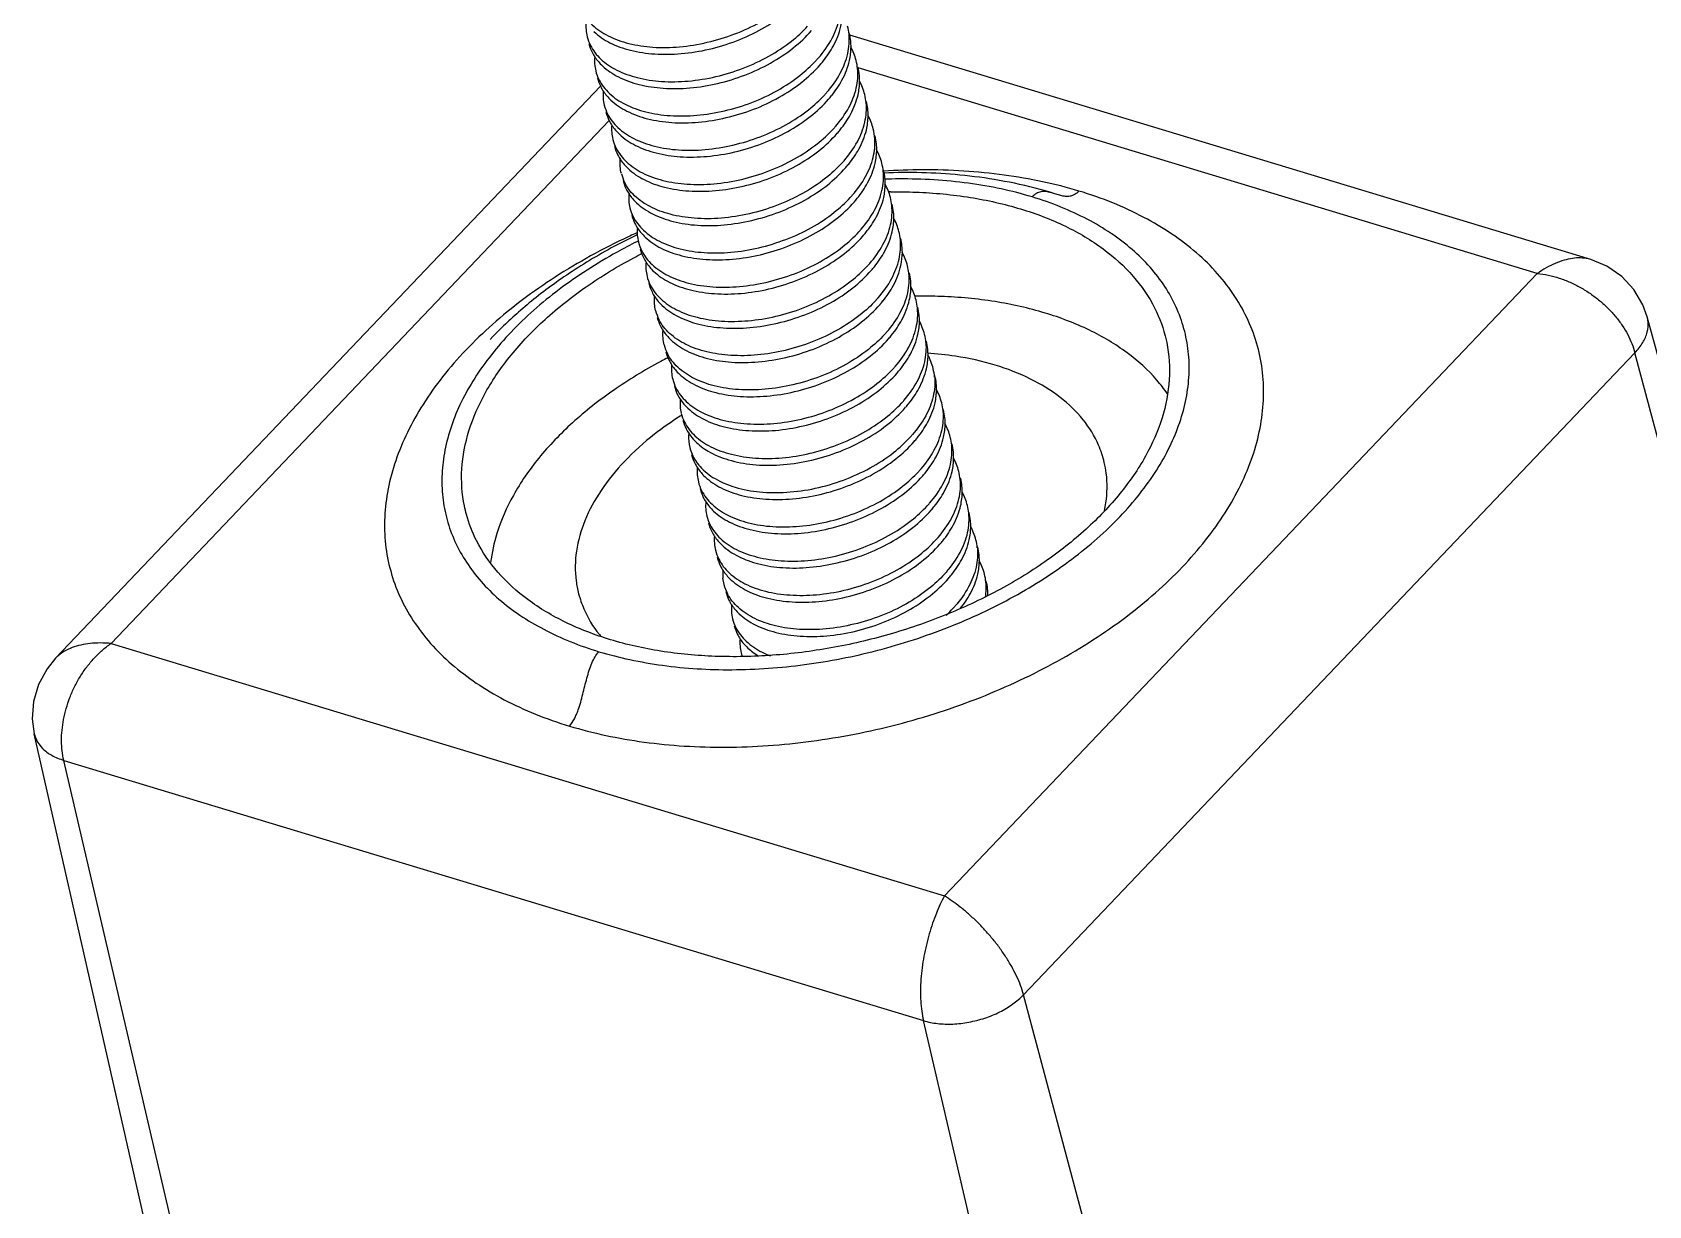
# Model space of a CAD drawing. Header units: millimetres. Extents: x 14343 to 15285, y -9166 to -7819.
# Drawn here: x 14381.84 to 14399.89, y -8359.64 to -8346.54 of the extents above; entities that cross this region are included whole.
import ezdxf

# ---------------------------------------------------------------- set-up
doc = ezdxf.new("R2010")
doc.units = ezdxf.units.MM

# ---------------------------------------------------------------- blocks, each defined once
blk = doc.blocks.new('u9')
at = {"color": 7, "linetype": 'Continuous'}
for p, q in [((-414.704, 143.729), (-422.981, 146.235)), ((-415.305, 143.573), (-422.888, 145.869)), ((-425.763, 145.665), (-431.847, 139.277)), ((-425.667, 145.281), (-431.228, 139.442)), ((-420.7, 144.466), (-420.736, 144.477)), ((-420.666, 144.456), (-420.7, 144.466)), ((-420.634, 144.446), (-420.666, 144.456)), ((-420.602, 144.435), (-420.634, 144.446)), ((-425.351, 144.007), (-425.384, 143.991)), ((-421.923, 136.624), (-415.305, 143.573)), ((-411.889, 135.095), (-414.076, 143.091)), ((-426.966, 142.868), (-426.996, 142.837)), ((-421.04, 135.521), (-414.213, 142.689)), ((-412.057, 134.603), (-414.213, 142.689)), ((-424.384, 140.101), (-424.396, 140.171)), ((-431.228, 139.442), (-421.923, 136.624)), ((-430.255, 130.35), (-432.085, 138.434)), ((-431.756, 138.138), (-422.157, 135.232)), ((-429.852, 129.987), (-431.756, 138.138)), ((-418.884, 127.435), (-421.04, 135.521)), ((-420.253, 127.08), (-422.157, 135.232))]:
    blk.add_line(p, q, dxfattribs=at)
for points in [[(-420.736, 144.477), (-420.795, 144.495), (-420.854, 144.511), (-420.911, 144.526), (-420.969, 144.541), (-421.026, 144.554), (-421.083, 144.567), (-421.14, 144.58), (-421.196, 144.591), (-421.253, 144.602), (-421.309, 144.613), (-421.366, 144.622), (-421.421, 144.631), (-421.477, 144.64), (-421.532, 144.647), (-421.587, 144.654), (-421.641, 144.661), (-421.696, 144.667), (-421.75, 144.672), (-421.804, 144.677), (-421.858, 144.682), (-421.912, 144.686), (-421.965, 144.689), (-422.018, 144.692), (-422.072, 144.694), (-422.125, 144.696), (-422.177, 144.698), (-422.23, 144.699), (-422.282, 144.699), (-422.335, 144.7), (-422.387, 144.699), (-422.439, 144.699), (-422.491, 144.698), (-422.542, 144.696), (-422.594, 144.694), (-422.597, 144.694)], [(-425.384, 143.991), (-425.422, 143.973), (-425.459, 143.954), (-425.497, 143.935), (-425.534, 143.916), (-425.57, 143.897), (-425.607, 143.878), (-425.643, 143.858), (-425.678, 143.839), (-425.713, 143.819), (-425.748, 143.799), (-425.783, 143.779), (-425.817, 143.759), (-425.851, 143.739), (-425.885, 143.719), (-425.918, 143.699), (-425.951, 143.679), (-425.983, 143.658), (-426.015, 143.638), (-426.047, 143.617), (-426.079, 143.597), (-426.11, 143.576), (-426.14, 143.556), (-426.171, 143.535), (-426.201, 143.514), (-426.231, 143.494), (-426.26, 143.473), (-426.289, 143.452), (-426.317, 143.431), (-426.346, 143.41), (-426.373, 143.389), (-426.401, 143.368), (-426.428, 143.348), (-426.455, 143.327), (-426.481, 143.306), (-426.507, 143.285), (-426.532, 143.265), (-426.558, 143.244), (-426.582, 143.224), (-426.606, 143.203), (-426.63, 143.183), (-426.654, 143.163), (-426.677, 143.143), (-426.699, 143.123), (-426.721, 143.103), (-426.743, 143.084), (-426.764, 143.064), (-426.785, 143.045), (-426.806, 143.026), (-426.825, 143.007), (-426.845, 142.989), (-426.864, 142.97), (-426.882, 142.952), (-426.9, 142.935), (-426.918, 142.917), (-426.935, 142.9), (-426.966, 142.868)], [(-414.076, 143.091), (-414.124, 143.225), (-414.224, 143.395), (-414.36, 143.541), (-414.527, 143.655), (-414.704, 143.729)], [(-431.847, 139.277), (-431.942, 139.161), (-432.039, 138.984), (-432.094, 138.795), (-432.107, 138.601), (-432.085, 138.434)]]:
    blk.add_lwpolyline(points, dxfattribs=at)
for centre, radius, start, end in [((-425.448, 146.333), 0.478, 194.0644, 206.5117), ((-423.609, 146.182), 0.624, 5.631, 14.066), ((-423.52, 145.799), 0.63, 14.0464, 28.9821), ((-425.353, 145.951), 0.478, 194.0644, 206.5117), ((-424.371, 146.887), 1.381, 317.2977, 318.898), ((-424.303, 146.769), 1.317, 318.8913, 321.1335), ((-423.514, 145.8), 0.624, 5.631, 14.066), ((-423.424, 145.417), 0.63, 14.0464, 28.9821), ((-424.275, 146.505), 1.381, 317.2977, 318.898), ((-424.208, 146.386), 1.317, 318.8913, 321.1335), ((-423.418, 145.418), 0.624, 5.631, 14.066), ((-423.403, 145.341), 0.628, 359.2294, 14.0251), ((-425.257, 145.568), 0.478, 194.0644, 206.5117), ((-423.325, 145.036), 0.626, 14.0089, 28.63), ((-424.18, 146.122), 1.381, 317.2977, 318.898), ((-424.112, 146.004), 1.317, 318.8913, 321.1335), ((-423.327, 145.035), 0.628, 4.1257, 14.0262), ((-425.162, 145.186), 0.478, 194.0644, 206.5117), ((-423.233, 144.652), 0.63, 14.0464, 28.9821), ((-424.084, 145.74), 1.381, 317.2985, 318.898), ((-424.017, 145.622), 1.317, 318.8914, 321.127), ((-423.227, 144.653), 0.624, 5.631, 14.066), ((-425.067, 144.803), 0.477, 194.0631, 206.0222), ((-423.138, 144.27), 0.63, 14.0464, 28.9821), ((-423.989, 145.358), 1.381, 317.2977, 318.898), ((-423.921, 145.239), 1.317, 318.8913, 321.1335), ((-422.449, 138.708), 5.776, 90.7732, 90.9475), ((-423.132, 144.271), 0.624, 5.631, 14.066), ((-424.971, 144.422), 0.478, 194.0644, 206.5117), ((-422.25, 137.154), 7.542, 114.2851, 114.507), ((-423.893, 144.975), 1.381, 317.2977, 318.898), ((-423.826, 144.857), 1.317, 318.8913, 321.1335), ((-423.042, 143.887), 0.63, 14.0464, 28.9821), ((-423.036, 143.889), 0.624, 5.631, 14.066), ((-422.606, 138.415), 6.161, 116.3891, 116.528), ((-424.875, 144.039), 0.478, 194.0644, 206.5117), ((-423.798, 144.593), 1.381, 317.2977, 318.898), ((-422.949, 143.504), 0.633, 14.0764, 29.1986), ((-422.939, 143.507), 0.622, 6.4678, 14.0856), ((-424.78, 143.657), 0.478, 194.0644, 206.5117), ((-423.73, 144.475), 1.317, 318.8913, 321.1335), ((-423.702, 144.211), 1.381, 317.294, 318.8979), ((-422.851, 143.123), 0.63, 14.0464, 28.9821), ((-422.169, 137.591), 5.73, 90.7157, 90.8355), ((-424.684, 143.275), 0.478, 194.0579, 206.6633), ((-423.635, 144.093), 1.317, 318.8913, 321.1371), ((-422.845, 143.124), 0.624, 5.631, 14.066), ((-422.756, 142.741), 0.63, 14.0464, 28.9821), ((-424.589, 142.892), 0.478, 194.0644, 206.5117), ((-423.607, 143.829), 1.381, 317.2977, 318.898), ((-423.539, 143.71), 1.317, 318.8913, 321.1335), ((-422.75, 142.742), 0.624, 5.631, 14.066), ((-422.659, 142.359), 0.629, 14.0164, 28.9131), ((-424.493, 142.51), 0.478, 194.0644, 206.5117), ((-423.511, 143.446), 1.381, 317.2977, 318.898), ((-423.444, 143.328), 1.317, 318.8913, 321.1335), ((-422.656, 142.359), 0.626, 5.1333, 14.0375), ((-422.565, 141.976), 0.63, 14.0464, 28.9821), ((-423.416, 143.064), 1.381, 317.2977, 318.898), ((-423.348, 142.946), 1.317, 318.8913, 321.1335), ((-422.559, 141.977), 0.624, 5.631, 14.066), ((-422.768, 138.677), 3.917, 122.2467, 122.5074), ((-424.398, 142.128), 0.478, 194.0644, 206.5117), ((-422.469, 141.594), 0.63, 14.0464, 28.9821), ((-423.32, 142.682), 1.381, 317.3063, 318.898), ((-423.253, 142.563), 1.317, 318.8913, 321.1335), ((-422.463, 141.595), 0.624, 5.631, 14.066), ((-424.322, 141.739), 0.457, 193.8508, 203.4446), ((-422.374, 141.211), 0.63, 14.0464, 28.9821), ((-423.225, 142.299), 1.381, 317.2977, 318.898), ((-423.157, 142.181), 1.317, 318.8913, 321.1335), ((-422.368, 141.213), 0.624, 5.631, 14.066), ((-424.207, 141.363), 0.478, 194.0644, 206.5117), ((-422.279, 140.829), 0.632, 14.0851, 29.03), ((-423.129, 141.917), 1.381, 317.2977, 318.898), ((-423.062, 141.799), 1.317, 318.8913, 321.1335), ((-422.27, 140.831), 0.622, 6.317, 14.095), ((-424.111, 140.981), 0.478, 194.0644, 206.5117), ((-423.034, 141.535), 1.381, 317.2977, 318.898), ((-422.966, 141.416), 1.317, 318.8913, 321.1335), ((-422.183, 140.447), 0.63, 14.0464, 28.9821), ((-422.177, 140.448), 0.624, 5.631, 14.066), ((-424.016, 140.599), 0.478, 194.0644, 206.5117), ((-422.938, 141.152), 1.381, 317.2933, 318.8979), ((-422.087, 140.064), 0.63, 14.0464, 28.9821), ((-423.918, 140.217), 0.481, 194.0568, 207.2376), ((-423.87, 140.622), 0.64, 226.5101, 227.4328), ((-422.871, 141.034), 1.317, 318.8913, 321.1335), ((-422.081, 140.066), 0.624, 5.631, 14.066), ((-422.097, 139.989), 0.659, 359.0797, 359.6803), ((-423.825, 139.834), 0.478, 194.0644, 206.5117), ((-422.91, 140.833), 1.473, 313.1736, 317.2693), ((-422.843, 140.77), 1.381, 317.2977, 318.898), ((-423.728, 139.452), 0.479, 194.0708, 198.0767)]:
    blk.add_arc(centre, radius, start, end, dxfattribs=at)
for points, start_tangent, end_tangent in [([(-425.971, 146.502), (-425.855, 146.349), (-425.678, 146.227), (-425.448, 146.142), (-425.177, 146.1), (-424.88, 146.104), (-424.571, 146.154), (-424.265, 146.247), (-423.979, 146.381), (-423.727, 146.549), (-423.547, 146.715)], (0.446739, -0.894664), (0.678132, 0.73494)), ([(-425.837, 146.273), (-425.659, 146.15), (-425.429, 146.066), (-425.158, 146.024), (-424.861, 146.028), (-424.551, 146.077), (-424.246, 146.171), (-423.96, 146.305), (-423.708, 146.473), (-423.502, 146.667)], (0.726946, -0.686695), (0.657342, 0.753592)), ([(-423.33, 145.979), (-423.177, 146.2), (-423.094, 146.429), (-423.085, 146.641)], (0.657342, 0.753592), (-0.12022, 0.992747)), ([(-425.924, 146.378), (-425.925, 146.296), (-425.912, 146.217)], (-0.091453, -0.995809), (0.243097, -0.970002)), ([(-423.278, 145.942), (-423.163, 146.114), (-423.079, 146.333), (-423.061, 146.484)], (0.627353, 0.778735), (0.005573, 0.999984)), ([(-425.876, 146.12), (-425.76, 145.967), (-425.582, 145.844), (-425.352, 145.76), (-425.082, 145.718), (-424.784, 145.722), (-424.475, 145.771), (-424.17, 145.865), (-423.883, 145.999), (-423.631, 146.167), (-423.451, 146.333)], (0.446739, -0.894664), (0.678132, 0.73494)), ([(-425.742, 145.891), (-425.563, 145.768), (-425.333, 145.683), (-425.063, 145.642), (-424.765, 145.645), (-424.456, 145.695), (-424.15, 145.789), (-423.864, 145.923), (-423.612, 146.091), (-423.407, 146.285)], (0.726946, -0.686695), (0.657342, 0.753592)), ([(-423.235, 145.597), (-423.086, 145.808), (-423.003, 146.028), (-422.988, 146.244)], (0.657342, 0.753592), (-0.097781, 0.995208)), ([(-422.966, 146.102), (-422.969, 146.167), (-422.985, 146.258)], (0.005573, 0.999984), (-0.242786, 0.97008)), ([(-425.893, 146.14), (-425.857, 146.043), (-425.826, 145.99)], (0.243097, -0.970002), (0.553661, -0.832742)), ([(-423.182, 145.56), (-423.067, 145.732), (-422.983, 145.951), (-422.966, 146.102)], (0.627353, 0.778735), (0.005573, 0.999984)), ([(-425.828, 145.995), (-425.829, 145.913), (-425.816, 145.835)], (-0.091453, -0.995809), (0.243097, -0.970002)), ([(-425.826, 145.99), (-425.742, 145.891)], (0.553661, -0.832742), (0.726946, -0.686695)), ([(-425.78, 145.737), (-425.664, 145.584), (-425.487, 145.462), (-425.257, 145.378), (-424.986, 145.336), (-424.689, 145.339), (-424.379, 145.389), (-424.074, 145.483), (-423.788, 145.617), (-423.536, 145.785), (-423.356, 145.95)], (0.446739, -0.894664), (0.678132, 0.73494)), ([(-425.646, 145.509), (-425.468, 145.386), (-425.238, 145.301), (-424.967, 145.259), (-424.67, 145.263), (-424.36, 145.313), (-424.055, 145.406), (-423.769, 145.54), (-423.517, 145.708), (-423.311, 145.903)], (0.726946, -0.686695), (0.657342, 0.753592)), ([(-423.139, 145.215), (-422.991, 145.426), (-422.907, 145.645), (-422.893, 145.861)], (0.657342, 0.753592), (-0.097781, 0.995208)), ([(-422.87, 145.719), (-422.873, 145.785), (-422.889, 145.875)], (0.005573, 0.999984), (-0.242786, 0.97008)), ([(-425.797, 145.758), (-425.761, 145.661), (-425.731, 145.608)], (0.243097, -0.970002), (0.553661, -0.832742)), ([(-423.087, 145.178), (-422.972, 145.35), (-422.888, 145.569), (-422.87, 145.719)], (0.627353, 0.778735), (0.005573, 0.999984)), ([(-425.733, 145.613), (-425.734, 145.531), (-425.721, 145.452)], (-0.091453, -0.995809), (0.243097, -0.970002)), ([(-425.731, 145.608), (-425.646, 145.509)], (0.553661, -0.832742), (0.726946, -0.686695)), ([(-425.685, 145.355), (-425.569, 145.202), (-425.391, 145.08), (-425.161, 144.995), (-424.891, 144.953), (-424.593, 144.957), (-424.284, 145.007), (-423.979, 145.1), (-423.692, 145.234), (-423.44, 145.402), (-423.26, 145.568)], (0.446739, -0.894664), (0.678132, 0.73494)), ([(-425.551, 145.127), (-425.372, 145.003), (-425.142, 144.919), (-424.872, 144.877), (-424.574, 144.881), (-424.265, 144.93), (-423.959, 145.024), (-423.673, 145.158), (-423.421, 145.326), (-423.216, 145.52)], (0.726946, -0.686695), (0.657342, 0.753592)), ([(-423.044, 144.832), (-422.895, 145.044), (-422.812, 145.263), (-422.797, 145.479)], (0.657342, 0.753592), (-0.097781, 0.995208)), ([(-425.702, 145.376), (-425.666, 145.279), (-425.635, 145.226)], (0.243097, -0.970002), (0.553661, -0.832742)), ([(-422.991, 144.795), (-422.879, 144.962), (-422.795, 145.175), (-422.775, 145.332)], (0.627443, 0.778662), (0.012381, 0.999923)), ([(-425.637, 145.231), (-425.638, 145.149), (-425.625, 145.07)], (-0.091453, -0.995809), (0.243097, -0.970002)), ([(-425.635, 145.226), (-425.551, 145.127)], (0.553661, -0.832742), (0.726946, -0.686695)), ([(-425.589, 144.973), (-425.473, 144.82), (-425.296, 144.697), (-425.066, 144.613), (-424.795, 144.571), (-424.498, 144.575), (-424.188, 144.624), (-423.883, 144.718), (-423.597, 144.852), (-423.345, 145.02), (-423.165, 145.186)], (0.446739, -0.894664), (0.678132, 0.73494)), ([(-425.455, 144.744), (-425.277, 144.621), (-425.047, 144.536), (-424.776, 144.495), (-424.479, 144.498), (-424.169, 144.548), (-423.864, 144.642), (-423.578, 144.776), (-423.326, 144.944), (-423.12, 145.138)], (0.727056, -0.686578), (0.657342, 0.753592)), ([(-422.679, 144.955), (-422.682, 145.02), (-422.698, 145.111)], (0.005573, 0.999984), (-0.242786, 0.97008)), ([(-425.606, 144.994), (-425.57, 144.896), (-425.54, 144.844)], (0.243097, -0.970002), (0.553612, -0.832775)), ([(-422.948, 144.45), (-422.803, 144.656), (-422.719, 144.869), (-422.7, 145.08)], (0.657342, 0.753592), (-0.071671, 0.997428)), ([(-422.896, 144.413), (-422.781, 144.585), (-422.697, 144.804), (-422.679, 144.955)], (0.627353, 0.778735), (0.005573, 0.999984)), ([(-425.53, 144.688), (-425.543, 144.768), (-425.542, 144.849)], (-0.243133, 0.969993), (0.091527, 0.995803)), ([(-425.54, 144.844), (-425.455, 144.744)], (0.553612, -0.832775), (0.727056, -0.686578)), ([(-423.069, 144.804), (-423.25, 144.637), (-423.508, 144.466), (-423.798, 144.332), (-424.101, 144.24), (-424.414, 144.191), (-424.716, 144.19), (-424.984, 144.234), (-425.209, 144.32), (-425.382, 144.441), (-425.496, 144.594)], (-0.67812, -0.734951), (-0.439095, 0.898441)), ([(-425.36, 144.362), (-425.181, 144.239), (-424.951, 144.154), (-424.681, 144.112), (-424.383, 144.116), (-424.074, 144.166), (-423.768, 144.259), (-423.482, 144.393), (-423.23, 144.561), (-423.025, 144.756)], (0.726946, -0.686695), (0.657342, 0.753592)), ([(-425.511, 144.611), (-425.475, 144.514), (-425.444, 144.461)], (0.243097, -0.970002), (0.553661, -0.832742)), ([(-422.853, 144.068), (-422.704, 144.279), (-422.621, 144.498), (-422.606, 144.715)], (0.657342, 0.753592), (-0.097781, 0.995208)), ([(-422.8, 144.031), (-422.685, 144.203), (-422.601, 144.422), (-422.584, 144.572)], (0.627353, 0.778735), (0.005573, 0.999984)), ([(-422.584, 144.572), (-422.587, 144.638), (-422.603, 144.729)], (0.005573, 0.999984), (-0.242786, 0.97008)), ([(-420.422, 144.494), (-420.828, 144.598), (-421.257, 144.672), (-421.706, 144.717), (-422.169, 144.73), (-422.601, 144.715)], (-0.957088, 0.289796), (-0.997928, -0.064346)), ([(-420.944, 144.428), (-421.289, 144.517), (-421.654, 144.58), (-422.429, 144.629), (-422.589, 144.626)], (-0.957088, 0.289796), (-0.999515, -0.031144)), ([(-426.111, 138.521), (-425.705, 138.417), (-425.276, 138.342), (-424.828, 138.298), (-424.364, 138.285), (-423.89, 138.303), (-423.41, 138.352), (-422.45, 138.539), (-421.522, 138.841), (-421.08, 139.032), (-420.66, 139.246), (-420.265, 139.482), (-419.899, 139.737), (-419.565, 140.009), (-419.267, 140.296), (-419.008, 140.595), (-418.789, 140.902), (-418.614, 141.215), (-418.483, 141.531), (-418.399, 141.847), (-418.361, 142.159), (-418.371, 142.466), (-418.427, 142.763), (-418.531, 143.047), (-418.68, 143.317), (-418.873, 143.57), (-419.108, 143.803), (-419.384, 144.013), (-419.697, 144.2), (-420.044, 144.361), (-420.422, 144.494)], (0.957088, -0.289796), (-0.957088, 0.289796)), ([(-425.78, 139.351), (-425.435, 139.263), (-425.07, 139.199), (-424.295, 139.15), (-423.484, 139.207), (-422.668, 139.367), (-421.879, 139.624), (-421.504, 139.785), (-421.147, 139.967), (-420.811, 140.168), (-420.5, 140.385), (-420.216, 140.616), (-419.962, 140.86), (-419.742, 141.114), (-419.556, 141.375), (-419.407, 141.641), (-419.296, 141.91), (-419.224, 142.178), (-419.192, 142.444), (-419.2, 142.704), (-419.249, 142.957), (-419.337, 143.199), (-419.463, 143.428), (-419.627, 143.643), (-419.827, 143.841), (-420.062, 144.02), (-420.328, 144.178), (-420.623, 144.315), (-420.944, 144.428)], (0.957088, -0.289796), (-0.957088, 0.289796)), ([(-425.446, 144.466), (-425.447, 144.384), (-425.434, 144.305)], (-0.091453, -0.995809), (0.243097, -0.970002)), ([(-425.444, 144.461), (-425.36, 144.362)], (0.553661, -0.832742), (0.726946, -0.686695)), ([(-425.398, 144.208), (-425.282, 144.055), (-425.105, 143.933), (-424.875, 143.848), (-424.604, 143.807), (-424.307, 143.81), (-423.997, 143.86), (-423.692, 143.954), (-423.406, 144.087), (-423.154, 144.256), (-422.974, 144.421)], (0.446739, -0.894664), (0.678132, 0.73494)), ([(-422.527, 144.484), (-422.242, 144.481), (-421.633, 144.422), (-421.072, 144.294)], (0.999909, 0.013494), (0.957088, -0.289796)), ([(-420.716, 144.471), (-420.749, 144.48), (-420.798, 144.488), (-420.847, 144.485), (-420.872, 144.478), (-420.896, 144.467), (-420.944, 144.428)], (-0.95708, 0.289825), (-0.689698, -0.724097)), ([(-420.591, 144.436), (-420.601, 144.438), (-420.644, 144.449)], (-0.98739, 0.158305), (-0.959199, 0.282733)), ([(-420.422, 144.494), (-420.454, 144.465), (-420.487, 144.447), (-420.519, 144.436), (-420.552, 144.433), (-420.591, 144.436)], (-0.689698, -0.724097), (-0.98739, 0.158305)), ([(-425.415, 144.229), (-425.379, 144.132), (-425.349, 144.079)], (0.243097, -0.970002), (0.553661, -0.832742)), ([(-425.264, 143.98), (-425.086, 143.856), (-424.856, 143.772), (-424.585, 143.73), (-424.288, 143.734), (-423.978, 143.783), (-423.673, 143.877), (-423.387, 144.011), (-423.135, 144.179), (-422.929, 144.373)], (0.726946, -0.686695), (0.657342, 0.753592)), ([(-422.757, 143.685), (-422.609, 143.897), (-422.525, 144.116), (-422.511, 144.332)], (0.657342, 0.753592), (-0.097781, 0.995208)), ([(-422.488, 144.19), (-422.491, 144.256), (-422.507, 144.346)], (0.005573, 0.999984), (-0.242786, 0.97008)), ([(-421.072, 144.294), (-420.573, 144.101), (-420.15, 143.847), (-419.815, 143.541), (-419.576, 143.188), (-419.448, 142.833)], (0.957088, -0.289796), (0.221129, -0.975245)), ([(-425.379, 144.017), (-425.453, 143.983), (-425.873, 143.769), (-426.268, 143.533), (-426.634, 143.278), (-426.968, 143.005), (-427.266, 142.718), (-427.526, 142.42), (-427.744, 142.112), (-427.919, 141.799), (-428.05, 141.483), (-428.135, 141.168), (-428.172, 140.855), (-428.163, 140.549), (-428.106, 140.252), (-428.003, 139.967), (-427.853, 139.697), (-427.66, 139.444), (-427.425, 139.212), (-427.15, 139.001), (-426.837, 138.815), (-426.489, 138.654), (-426.111, 138.521)], (-0.90991, -0.414805), (0.957088, -0.289796)), ([(-425.351, 144.084), (-425.352, 144.002), (-425.339, 143.923)], (-0.091453, -0.995809), (0.243097, -0.970002)), ([(-425.349, 144.079), (-425.264, 143.98)], (0.553661, -0.832742), (0.726946, -0.686695)), ([(-425.303, 143.826), (-425.187, 143.673), (-425.009, 143.551), (-424.779, 143.466), (-424.509, 143.424), (-424.211, 143.428), (-423.902, 143.478), (-423.596, 143.571), (-423.31, 143.705), (-423.058, 143.873), (-422.878, 144.039)], (0.446739, -0.894664), (0.678132, 0.73494)), ([(-422.705, 143.648), (-422.59, 143.821), (-422.506, 144.04), (-422.488, 144.19)], (0.627353, 0.778735), (0.005573, 0.999984)), ([(-425.358, 143.928), (-425.578, 143.812), (-425.913, 143.611), (-426.225, 143.394), (-426.508, 143.163), (-426.762, 142.919), (-426.982, 142.665), (-427.168, 142.404), (-427.317, 142.138), (-427.428, 141.869), (-427.5, 141.601), (-427.532, 141.335), (-427.524, 141.075), (-427.476, 140.823), (-427.388, 140.58), (-427.261, 140.351), (-427.097, 140.136), (-426.897, 139.938), (-426.663, 139.759), (-426.397, 139.601), (-426.101, 139.464), (-425.78, 139.351)], (-0.894716, -0.446636), (0.957088, -0.289796)), ([(-425.32, 143.847), (-425.284, 143.75), (-425.253, 143.697)], (0.243097, -0.970002), (0.553661, -0.832742)), ([(-425.169, 143.597), (-424.99, 143.474), (-424.76, 143.39), (-424.49, 143.348), (-424.192, 143.351), (-423.883, 143.401), (-423.577, 143.495), (-423.291, 143.629), (-423.039, 143.797), (-422.833, 143.991)], (0.726946, -0.686695), (0.657342, 0.753592)), ([(-422.662, 143.303), (-422.513, 143.515), (-422.43, 143.734), (-422.415, 143.95)], (0.657342, 0.753592), (-0.097781, 0.995208)), ([(-422.393, 143.811), (-422.397, 143.883), (-422.412, 143.964)], (0.001197, 0.999999), (-0.243095, 0.970002)), ([(-427.26, 140.881), (-427.283, 140.978), (-427.311, 141.391), (-427.232, 141.816), (-427.046, 142.245), (-426.761, 142.662), (-426.382, 143.06), (-425.922, 143.425), (-425.391, 143.749), (-425.301, 143.796)], (-0.264239, 0.964457), (0.890315, 0.455345)), ([(-425.255, 143.702), (-425.256, 143.619), (-425.243, 143.541)], (-0.091453, -0.995809), (0.243097, -0.970002)), ([(-425.253, 143.697), (-425.169, 143.597)], (0.553661, -0.832742), (0.726946, -0.686695)), ([(-425.207, 143.444), (-425.091, 143.291), (-424.914, 143.168), (-424.684, 143.084), (-424.413, 143.042), (-424.116, 143.046), (-423.806, 143.095), (-423.501, 143.189), (-423.215, 143.323), (-422.963, 143.491), (-422.783, 143.657)], (0.446739, -0.894664), (0.678132, 0.73494)), ([(-422.609, 143.266), (-422.492, 143.441), (-422.409, 143.664), (-422.393, 143.811)], (0.627303, 0.778775), (0.001197, 0.999999)), ([(-414.704, 143.729), (-414.735, 143.737), (-414.82, 143.747), (-414.91, 143.742), (-415.005, 143.721), (-415.103, 143.686), (-415.203, 143.636), (-415.305, 143.573)], (-0.957061, 0.289886), (-0.827661, -0.561228)), ([(-425.073, 143.215), (-424.895, 143.092), (-424.665, 143.007), (-424.394, 142.966), (-424.097, 142.969), (-423.787, 143.019), (-423.482, 143.113), (-423.196, 143.246), (-422.944, 143.414), (-422.738, 143.609)], (0.726824, -0.686823), (0.657342, 0.753592)), ([(-422.566, 142.921), (-422.416, 143.136), (-422.333, 143.358), (-422.32, 143.577)], (0.657342, 0.753592), (-0.112306, 0.993674)), ([(-422.297, 143.426), (-422.3, 143.491), (-422.316, 143.582)], (0.005573, 0.999984), (-0.242786, 0.97008)), ([(-415.305, 143.573), (-415.181, 143.554), (-415.058, 143.521), (-414.937, 143.475), (-414.821, 143.417), (-414.71, 143.348), (-414.607, 143.269), (-414.512, 143.183), (-414.428, 143.09), (-414.355, 142.992), (-414.294, 142.891), (-414.247, 142.79), (-414.213, 142.689)], (0.996373, -0.085096), (0.257598, -0.966252)), ([(-425.224, 143.464), (-425.188, 143.367), (-425.158, 143.314)], (0.243097, -0.970002), (0.553831, -0.832629)), ([(-425.148, 143.159), (-425.16, 143.234), (-425.16, 143.319)], (-0.242928, 0.970044), (0.091246, 0.995828)), ([(-425.158, 143.314), (-425.073, 143.215)], (0.553831, -0.832629), (0.726824, -0.686823)), ([(-422.514, 142.884), (-422.399, 143.056), (-422.315, 143.275), (-422.297, 143.426)], (0.627353, 0.778735), (0.005573, 0.999984)), ([(-420.8, 143.132), (-421.358, 143.259), (-421.962, 143.317), (-422.24, 143.32)], (-0.957088, 0.289796), (-0.999922, -0.01249)), ([(-422.687, 143.274), (-422.864, 143.111), (-423.114, 142.944), (-423.4, 142.809), (-423.702, 142.715), (-424.012, 142.664), (-424.309, 142.659), (-424.577, 142.699), (-424.809, 142.781), (-424.992, 142.905), (-425.111, 143.06)], (-0.678178, -0.734898), (-0.449061, 0.893501)), ([(-424.978, 142.833), (-424.799, 142.71), (-424.569, 142.625), (-424.299, 142.583), (-424.001, 142.587), (-423.692, 142.636), (-423.386, 142.73), (-423.1, 142.864), (-422.848, 143.032), (-422.642, 143.227)], (0.726946, -0.686695), (0.657342, 0.753592)), ([(-422.471, 142.538), (-422.322, 142.75), (-422.239, 142.969), (-422.224, 143.185)], (0.657342, 0.753592), (-0.097781, 0.995208)), ([(-422.202, 143.043), (-422.205, 143.109), (-422.221, 143.199)], (0.005573, 0.999984), (-0.242786, 0.97008)), ([(-419.433, 142.231), (-419.551, 142.383), (-419.884, 142.688), (-420.304, 142.94), (-420.8, 143.132)], (-0.571527, 0.820583), (-0.957088, 0.289796)), ([(-425.129, 143.082), (-425.093, 142.985), (-425.062, 142.932)], (0.243097, -0.970002), (0.553661, -0.832742)), ([(-425.052, 142.776), (-425.065, 142.855), (-425.064, 142.937)], (-0.243097, 0.970002), (0.091453, 0.995809)), ([(-422.418, 142.501), (-422.303, 142.674), (-422.219, 142.893), (-422.202, 143.043)], (0.627353, 0.778735), (0.005573, 0.999984)), ([(-414.213, 142.689), (-414.126, 142.802), (-414.076, 142.92), (-414.066, 143.036), (-414.076, 143.091)], (0.689683, 0.724111), (-0.26388, 0.964556)), ([(-419.448, 142.833), (-419.441, 142.801), (-419.413, 142.388), (-419.493, 141.963), (-419.678, 141.534), (-419.963, 141.117), (-420.342, 140.719), (-420.802, 140.354), (-421.333, 140.03), (-421.918, 139.758), (-422.544, 139.543), (-423.191, 139.393), (-423.844, 139.311), (-424.483, 139.299), (-425.091, 139.357), (-425.653, 139.485)], (0.221129, -0.975245), (-0.957088, 0.289796)), ([(-425.062, 142.932), (-424.978, 142.833)], (0.553661, -0.832742), (0.726946, -0.686695)), ([(-422.592, 142.892), (-422.772, 142.726), (-423.024, 142.558), (-423.31, 142.424), (-423.615, 142.331), (-423.925, 142.281), (-424.222, 142.277), (-424.493, 142.319), (-424.723, 142.404), (-424.9, 142.526), (-425.016, 142.679)], (-0.678132, -0.73494), (-0.446739, 0.894664)), ([(-424.882, 142.45), (-424.704, 142.327), (-424.474, 142.243), (-424.203, 142.201), (-423.906, 142.205), (-423.596, 142.254), (-423.291, 142.348), (-423.005, 142.482), (-422.753, 142.65), (-422.547, 142.844)], (0.726946, -0.686695), (0.657342, 0.753592)), ([(-422.375, 142.156), (-422.227, 142.368), (-422.143, 142.587), (-422.128, 142.803)], (0.657342, 0.753592), (-0.097781, 0.995208)), ([(-422.106, 142.66), (-422.109, 142.727), (-422.125, 142.817)], (0.00741, 0.999973), (-0.242786, 0.97008)), ([(-425.009, 142.633), (-425.091, 142.59), (-425.619, 142.268), (-426.076, 141.906), (-426.453, 141.511), (-426.736, 141.096), (-426.92, 140.67), (-426.99, 140.345)], (-0.889719, -0.456508), (-0.119736, -0.992806)), ([(-425.033, 142.7), (-424.997, 142.603), (-424.967, 142.55)], (0.243097, -0.970002), (0.553661, -0.832742)), ([(-422.323, 142.119), (-422.208, 142.291), (-422.124, 142.51), (-422.106, 142.66)], (0.627353, 0.778735), (0.00741, 0.999973)), ([(-421.355, 142.55), (-421.801, 142.649), (-422.112, 142.683)], (-0.957088, 0.289796), (-0.997732, 0.067305)), ([(-424.969, 142.555), (-424.97, 142.473), (-424.957, 142.394)], (-0.091453, -0.995809), (0.243097, -0.970002)), ([(-424.967, 142.55), (-424.882, 142.45)], (0.553661, -0.832742), (0.726946, -0.686695)), ([(-424.921, 142.297), (-424.805, 142.144), (-424.627, 142.021), (-424.397, 141.937), (-424.127, 141.895), (-423.829, 141.899), (-423.52, 141.948), (-423.214, 142.042), (-422.928, 142.176), (-422.676, 142.344), (-422.496, 142.51)], (0.446739, -0.894664), (0.678132, 0.73494)), ([(-424.787, 142.068), (-424.608, 141.945), (-424.378, 141.86), (-424.108, 141.819), (-423.81, 141.822), (-423.501, 141.872), (-423.195, 141.966), (-422.909, 142.1), (-422.657, 142.268), (-422.451, 142.462)], (0.726946, -0.686695), (0.657342, 0.753592)), ([(-422.032, 142.415), (-422.049, 142.2), (-422.132, 141.983), (-422.28, 141.774)], (0.089148, -0.996018), (-0.657342, -0.753592)), ([(-422.011, 142.279), (-422.014, 142.344), (-422.03, 142.435)], (0.005573, 0.999984), (-0.242786, 0.97008)), ([(-420.138, 141.464), (-420.202, 141.656), (-420.375, 141.941), (-420.631, 142.19), (-420.961, 142.395), (-421.355, 142.55)], (-0.23193, 0.972732), (-0.957088, 0.289796)), ([(-424.938, 142.318), (-424.902, 142.22), (-424.871, 142.168)], (0.243097, -0.970002), (0.553661, -0.832742)), ([(-422.227, 141.737), (-422.112, 141.909), (-422.028, 142.128), (-422.011, 142.279)], (0.627353, 0.778735), (0.005573, 0.999984)), ([(-424.873, 142.172), (-424.874, 142.09), (-424.861, 142.012)], (-0.091453, -0.995809), (0.243097, -0.970002)), ([(-424.871, 142.168), (-424.787, 142.068)], (0.553661, -0.832742), (0.726946, -0.686695)), ([(-424.825, 141.915), (-424.709, 141.761), (-424.532, 141.639), (-424.302, 141.555), (-424.031, 141.513), (-423.734, 141.516), (-423.424, 141.566), (-423.119, 141.66), (-422.833, 141.794), (-422.581, 141.962), (-422.401, 142.127)], (0.446739, -0.894664), (0.678132, 0.73494)), ([(-424.708, 141.702), (-424.56, 141.589), (-424.335, 141.493), (-424.063, 141.441), (-423.76, 141.436), (-423.443, 141.481), (-423.127, 141.573), (-422.83, 141.708), (-422.568, 141.88), (-422.356, 142.08)], (0.700787, -0.713371), (0.657342, 0.753592)), ([(-422.184, 141.392), (-422.036, 141.603), (-421.952, 141.822), (-421.937, 142.038)], (0.657342, 0.753592), (-0.097781, 0.995208)), ([(-421.915, 141.896), (-421.918, 141.962), (-421.934, 142.053)], (0.005573, 0.999984), (-0.242786, 0.97008)), ([(-424.873, 141.98), (-425.16, 141.778), (-425.495, 141.475), (-425.757, 141.151), (-425.938, 140.813), (-426.032, 140.474), (-426.035, 140.143), (-426.007, 139.997)], (-0.843321, -0.53741), (0.253237, -0.967404)), ([(-424.842, 141.935), (-424.828, 141.889), (-424.78, 141.793)], (0.240114, -0.970745), (0.539206, -0.842174)), ([(-422.132, 141.355), (-422.017, 141.527), (-421.933, 141.746), (-421.915, 141.896)], (0.627353, 0.778735), (0.005573, 0.999984)), ([(-424.777, 141.798), (-424.779, 141.77), (-424.766, 141.629)], (-0.104917, -0.994481), (0.240114, -0.970745)), ([(-424.78, 141.793), (-424.728, 141.724), (-424.708, 141.702)], (0.539206, -0.842174), (0.700787, -0.713371)), ([(-424.741, 141.557), (-424.652, 141.418), (-424.484, 141.283), (-424.258, 141.187), (-423.987, 141.135), (-423.684, 141.131), (-423.366, 141.175), (-423.05, 141.267), (-422.754, 141.402), (-422.492, 141.574), (-422.305, 141.745)], (0.397508, -0.917599), (0.678022, 0.735042)), ([(-424.596, 141.304), (-424.417, 141.18), (-424.187, 141.096), (-423.917, 141.054), (-423.619, 141.058), (-423.31, 141.107), (-423.004, 141.201), (-422.718, 141.335), (-422.466, 141.503), (-422.26, 141.697)], (0.726946, -0.686695), (0.657342, 0.753592)), ([(-421.82, 141.514), (-421.823, 141.58), (-421.839, 141.67)], (0.005573, 0.999984), (-0.242786, 0.97008)), ([(-424.747, 141.553), (-424.711, 141.456), (-424.68, 141.403)], (0.243097, -0.970002), (0.553661, -0.832742)), ([(-422.089, 141.009), (-421.94, 141.221), (-421.856, 141.44), (-421.842, 141.656)], (0.657342, 0.753592), (-0.097781, 0.995208)), ([(-422.036, 140.972), (-421.921, 141.145), (-421.837, 141.364), (-421.82, 141.514)], (0.627353, 0.778735), (0.005573, 0.999984)), ([(-424.682, 141.408), (-424.683, 141.326), (-424.67, 141.247)], (-0.091453, -0.995809), (0.243097, -0.970002)), ([(-424.68, 141.403), (-424.596, 141.304)], (0.553661, -0.832742), (0.726946, -0.686695)), ([(-424.634, 141.15), (-424.518, 140.997), (-424.341, 140.874), (-424.111, 140.79), (-423.84, 140.748), (-423.543, 140.752), (-423.233, 140.801), (-422.928, 140.895), (-422.642, 141.029), (-422.39, 141.197), (-422.21, 141.363)], (0.446739, -0.894664), (0.678132, 0.73494)), ([(-424.5, 140.921), (-424.322, 140.798), (-424.092, 140.714), (-423.821, 140.672), (-423.524, 140.675), (-423.214, 140.725), (-422.909, 140.819), (-422.623, 140.953), (-422.37, 141.121), (-422.165, 141.315)], (0.726946, -0.686695), (0.657342, 0.753592)), ([(-420.135, 140.927), (-420.12, 141.012), (-420.116, 141.343), (-420.138, 141.464)], (0.206693, 0.978406), (-0.23193, 0.972732)), ([(-424.651, 141.171), (-424.615, 141.073), (-424.585, 141.021)], (0.243097, -0.970002), (0.553661, -0.832742)), ([(-421.993, 140.627), (-421.845, 140.839), (-421.761, 141.058), (-421.746, 141.274)], (0.657342, 0.753592), (-0.097781, 0.995208)), ([(-421.941, 140.59), (-421.825, 140.762), (-421.742, 140.981), (-421.724, 141.132)], (0.627353, 0.778735), (0.00442, 0.99999)), ([(-421.724, 141.132), (-421.727, 141.197), (-421.743, 141.288)], (0.00442, 0.99999), (-0.242786, 0.97008)), ([(-424.587, 141.026), (-424.588, 140.943), (-424.575, 140.865)], (-0.091453, -0.995809), (0.243097, -0.970002)), ([(-424.585, 141.021), (-424.5, 140.921)], (0.553661, -0.832742), (0.726946, -0.686695)), ([(-424.539, 140.768), (-424.423, 140.614), (-424.245, 140.492), (-424.015, 140.408), (-423.745, 140.366), (-423.447, 140.37), (-423.138, 140.419), (-422.832, 140.513), (-422.546, 140.647), (-422.294, 140.815), (-422.114, 140.981)], (0.446739, -0.894664), (0.678132, 0.73494)), ([(-425.653, 139.485), (-426.151, 139.678), (-426.574, 139.932), (-426.909, 140.239), (-427.148, 140.591), (-427.26, 140.881)], (-0.957088, 0.289796), (-0.264239, 0.964457)), ([(-424.556, 140.788), (-424.52, 140.691), (-424.489, 140.638)], (0.243097, -0.970002), (0.553661, -0.832742)), ([(-424.405, 140.539), (-424.226, 140.416), (-423.996, 140.331), (-423.726, 140.289), (-423.428, 140.293), (-423.119, 140.343), (-422.813, 140.436), (-422.527, 140.57), (-422.275, 140.738), (-422.069, 140.933)], (0.726946, -0.686695), (0.657342, 0.753592)), ([(-421.897, 140.245), (-421.749, 140.457), (-421.664, 140.681), (-421.652, 140.899)], (0.657342, 0.753592), (-0.10971, 0.993964)), ([(-421.629, 140.749), (-421.632, 140.815), (-421.648, 140.906)], (0.005573, 0.999984), (-0.242786, 0.97008)), ([(-424.491, 140.643), (-424.492, 140.561), (-424.479, 140.483)], (-0.091453, -0.995809), (0.243097, -0.970002)), ([(-424.489, 140.638), (-424.405, 140.539)], (0.553661, -0.832742), (0.726946, -0.686695)), ([(-424.443, 140.385), (-424.327, 140.232), (-424.15, 140.11), (-423.92, 140.025), (-423.649, 139.984), (-423.352, 139.987), (-423.042, 140.037), (-422.737, 140.131), (-422.451, 140.265), (-422.199, 140.433), (-422.019, 140.598)], (0.446739, -0.894664), (0.678132, 0.73494)), ([(-421.845, 140.208), (-421.73, 140.38), (-421.646, 140.599), (-421.629, 140.749)], (0.627353, 0.778735), (0.005573, 0.999984)), ([(-424.303, 140.151), (-424.124, 140.03), (-423.894, 139.947), (-423.623, 139.907), (-423.326, 139.911), (-423.018, 139.962), (-422.714, 140.056), (-422.43, 140.189), (-422.179, 140.357), (-421.974, 140.551)], (0.736472, -0.676468), (0.657342, 0.753592)), ([(-421.555, 140.509), (-421.57, 140.293), (-421.654, 140.074), (-421.802, 139.862)], (0.097781, -0.995208), (-0.657342, -0.753592)), ([(-421.533, 140.367), (-421.536, 140.433), (-421.552, 140.523)], (0.005573, 0.999984), (-0.242786, 0.97008)), ([(-424.46, 140.406), (-424.421, 140.302), (-424.393, 140.255)], (0.243815, -0.969822), (0.555368, -0.831605)), ([(-424.396, 140.26), (-424.396, 140.171)], (-0.089015, -0.99603), (0.091756, -0.995781)), ([(-424.393, 140.255), (-424.31, 140.158)], (0.555368, -0.831605), (0.725482, -0.688241)), ([(-421.742, 139.835), (-421.634, 139.998), (-421.551, 140.217), (-421.533, 140.367)], (0.619813, 0.784749), (0.005573, 0.999984)), ([(-421.923, 140.216), (-422.1, 140.053), (-422.348, 139.886), (-422.632, 139.752), (-422.933, 139.658), (-423.243, 139.606), (-423.54, 139.6), (-423.808, 139.639), (-424.04, 139.721), (-424.224, 139.843), (-424.345, 139.997)], (-0.678187, -0.73489), (-0.457959, 0.888973)), ([(-424.214, 139.774), (-424.035, 139.651), (-423.805, 139.567), (-423.535, 139.525), (-423.237, 139.529), (-422.928, 139.578), (-422.622, 139.672), (-422.336, 139.806), (-422.084, 139.974), (-421.878, 140.168)], (0.726946, -0.686695), (0.657342, 0.753592)), ([(-421.464, 139.965), (-421.46, 140.127)], (0.144968, 0.989436), (-0.097781, 0.995208)), ([(-421.438, 139.985), (-421.441, 140.051), (-421.457, 140.141)], (0.005573, 0.999984), (-0.242786, 0.97008)), ([(-426.007, 139.997), (-425.949, 139.83), (-425.776, 139.544), (-425.758, 139.523)], (0.253237, -0.967404), (0.641733, -0.766928)), ([(-424.365, 140.024), (-424.329, 139.927), (-424.298, 139.874)], (0.243097, -0.970002), (0.553661, -0.832742)), ([(-424.3, 139.879), (-424.301, 139.797), (-424.288, 139.718)], (-0.091453, -0.995809), (0.243097, -0.970002)), ([(-424.298, 139.874), (-424.214, 139.774)], (0.553661, -0.832742), (0.726946, -0.686695)), ([(-424.269, 139.641), (-424.233, 139.544), (-424.203, 139.491)], (0.243097, -0.970002), (0.553661, -0.832742)), ([(-424.252, 139.621), (-424.136, 139.468), (-423.959, 139.345), (-423.865, 139.304)], (0.446739, -0.894664), (0.933076, -0.35968)), ([(-431.228, 139.442), (-431.349, 139.448), (-431.462, 139.442), (-431.567, 139.425), (-431.662, 139.396), (-431.746, 139.357), (-431.817, 139.306), (-431.847, 139.277)], (-0.996395, 0.084839), (-0.690376, -0.723451)), ([(-431.756, 138.138), (-431.774, 138.243), (-431.781, 138.355), (-431.775, 138.473), (-431.758, 138.594), (-431.729, 138.717), (-431.688, 138.838), (-431.636, 138.957), (-431.573, 139.072), (-431.5, 139.179), (-431.417, 139.278), (-431.327, 139.366), (-431.228, 139.442)], (-0.227588, 0.973758), (0.827547, 0.561397)), ([(-426.111, 138.521), (-426.055, 138.601), (-426.032, 138.649), (-426.011, 138.701), (-425.984, 138.786), (-425.961, 138.875), (-425.915, 139.057), (-425.889, 139.143), (-425.859, 139.223), (-425.824, 139.293), (-425.78, 139.351)], (0.689698, 0.724097), (0.689698, 0.724097)), ([(-424.205, 139.496), (-424.205, 139.414), (-424.193, 139.336)], (-0.091453, -0.995809), (0.243097, -0.970002)), ([(-424.203, 139.491), (-424.118, 139.392)], (0.553661, -0.832742), (0.726946, -0.686695)), ([(-424.118, 139.392), (-423.999, 139.302)], (0.726946, -0.686695), (0.85353, -0.521044)), ([(-432.085, 138.434), (-432.062, 138.368), (-431.994, 138.272), (-431.89, 138.194), (-431.756, 138.138)], (0.221781, -0.975096), (0.957075, -0.289842)), ([(-421.923, 136.624), (-421.969, 136.533), (-422.013, 136.43), (-422.055, 136.319), (-422.093, 136.201), (-422.125, 136.078), (-422.152, 135.951), (-422.172, 135.823), (-422.185, 135.695), (-422.19, 135.571), (-422.188, 135.451), (-422.177, 135.337), (-422.157, 135.232)], (-0.470524, -0.882387), (0.227523, -0.973773)), ([(-421.04, 135.521), (-421.072, 135.623), (-421.117, 135.728), (-421.172, 135.835), (-421.236, 135.941), (-421.309, 136.047), (-421.389, 136.149), (-421.474, 136.246), (-421.563, 136.338), (-421.654, 136.423), (-421.746, 136.5), (-421.836, 136.567), (-421.923, 136.624)], (-0.25762, 0.966246), (-0.848552, 0.529113)), ([(-422.157, 135.232), (-422, 135.2), (-421.828, 135.194), (-421.649, 135.215), (-421.472, 135.261), (-421.306, 135.329), (-421.16, 135.418), (-421.04, 135.521)], (0.957095, -0.289776), (0.689733, 0.724064))]:
    blk.add_spline(points, degree=3, dxfattribs=dict(at, start_tangent=start_tangent, end_tangent=end_tangent))

msp = doc.modelspace()

# ---------------------------------------------------------------- block references
msp.add_blockref('u9', (14813.948, -8492.81))

doc.saveas('drawing.dxf')
